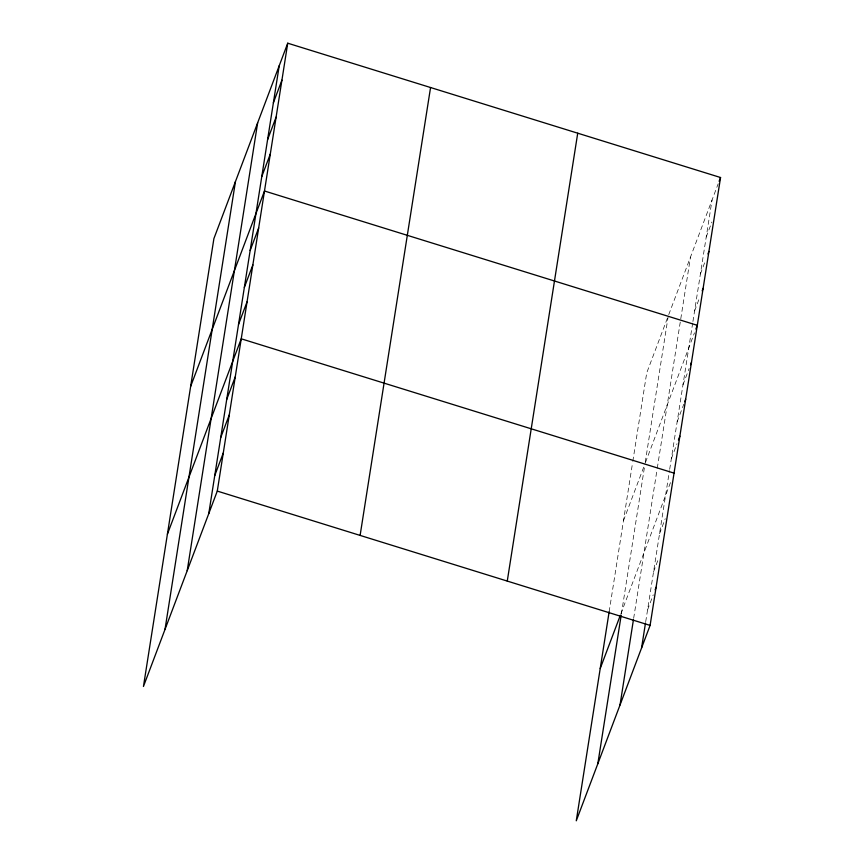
<?xml version="1.0" encoding="UTF-8"?>
<svg xmlns="http://www.w3.org/2000/svg" width="864" height="864" viewBox="0 0 864 864"><rect width="100%" height="100%" fill="white"/><g stroke="black" fill="none" stroke-linecap="round" stroke-linejoin="round"><path stroke-width="0.65" stroke-dasharray="4.32 3.24" d="M609.142 611.777L632.599 462.65M632.815 461.333L646.715 372.913L668.272 315.878M621.356 614.11L644.814 465.005M645.224 462.359L668.066 317.196M633.658 618.354L657.05 469.584M657.266 468.256L690.476 257.116M645.71 621.702L669.47 470.61M669.686 469.292L692.723 322.801M692.928 321.484L712.033 200.081M668.747 314.626L718.178 183.784M706.212 237.028L711.893 221.994M700.402 273.974L705.143 261.446M694.591 310.932L699.797 297.151M623.473 520.711L645.019 463.676M645.494 462.434L694.462 332.845M682.97 384.826L689.126 368.539M677.149 421.783L683.78 404.244M671.339 458.73L677.02 443.696M620.838 613.958L670.734 481.896M659.545 533.747L665.226 518.713M653.551 571.817L658.757 558.036M647.568 609.887L653.249 594.853"/><path stroke-width="1.3" d="M165.002 629.435L235.451 181.559M187.207 570.672L257.656 122.785M208.764 513.637L279.212 65.75M287.734 43.2L213.905 238.594L143.446 686.48L217.285 491.087L287.734 43.2L720.554 177.52L650.095 625.406L576.266 820.8L609.142 611.777M360.115 535.41L430.564 87.523M507.265 581.083L577.724 133.196M597.823 763.765L621.151 615.416M620.028 705.002L633.442 619.672M641.574 647.968L645.494 623.02M273.402 102.708L281.923 80.147M267.592 139.655L276.113 117.104M261.77 176.602L270.302 154.051M190.652 386.392L264.481 190.998L697.302 325.328L695.876 329.087M250.15 250.506L258.671 227.956M244.339 287.453L252.86 264.902M238.529 324.41L247.05 301.849M167.4 534.19L241.24 338.807L674.05 473.126M226.724 399.427L235.246 376.877M220.741 437.497L229.262 414.947M214.747 475.567L223.268 453.017M719.129 181.278L720.554 177.52M707.983 253.93L708.923 251.424M702.162 290.876L703.112 288.371M690.541 364.781L691.492 362.275M684.731 401.738L685.681 399.233M678.445 439.938L679.86 436.18M600.221 668.52L620.363 615.2M655.139 589.842L656.089 587.336M217.285 491.087L650.095 625.406"/></g></svg>
